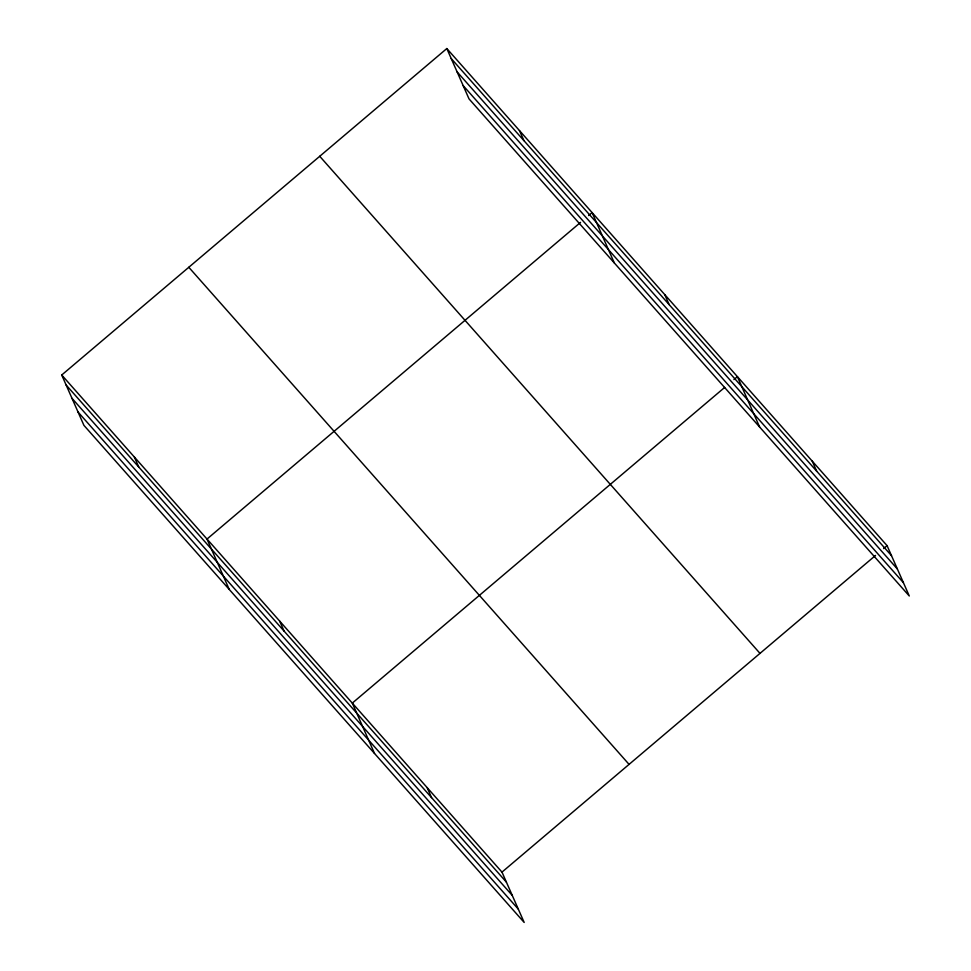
<?xml version="1.0" encoding="UTF-8"?>
<svg xmlns="http://www.w3.org/2000/svg" width="971" height="971" viewBox="0 0 971 971"><rect width="100%" height="100%" fill="white"/><g stroke="black" fill="none" stroke-linecap="round" stroke-linejoin="round"><path stroke-width="1.46" d="M61.719 375.012L501.983 872.116L524.182 922.45L83.919 425.347L61.719 375.012L446.818 48.55L887.081 545.653L909.281 595.988L469.017 98.884L446.818 48.55M580.549 222.383L207.005 539.063L229.205 589.385M588.632 215.538L592.104 212.6L614.303 262.923M724.682 387.417L352.303 703.101L374.503 753.435M733.918 379.576L737.39 376.639L759.589 426.973M501.983 872.116L875.526 555.448M883.61 548.591L887.081 545.653M451.224 58.563L891.499 555.667M457.098 71.866L897.362 568.97M463.143 85.582L903.406 582.685M319.726 156.282L760.002 653.386M188.799 267.28L629.074 764.383M66.137 385.026L506.401 882.129M72 398.328L512.275 895.432M78.056 412.044L518.32 909.147M812.229 461.152L816.647 471.166M664.747 294.614L669.165 304.627M519.461 130.575L523.879 140.589M427.143 787.615L431.561 797.628M279.648 621.076L284.066 631.089M134.362 457.038L138.78 467.051"/></g></svg>
